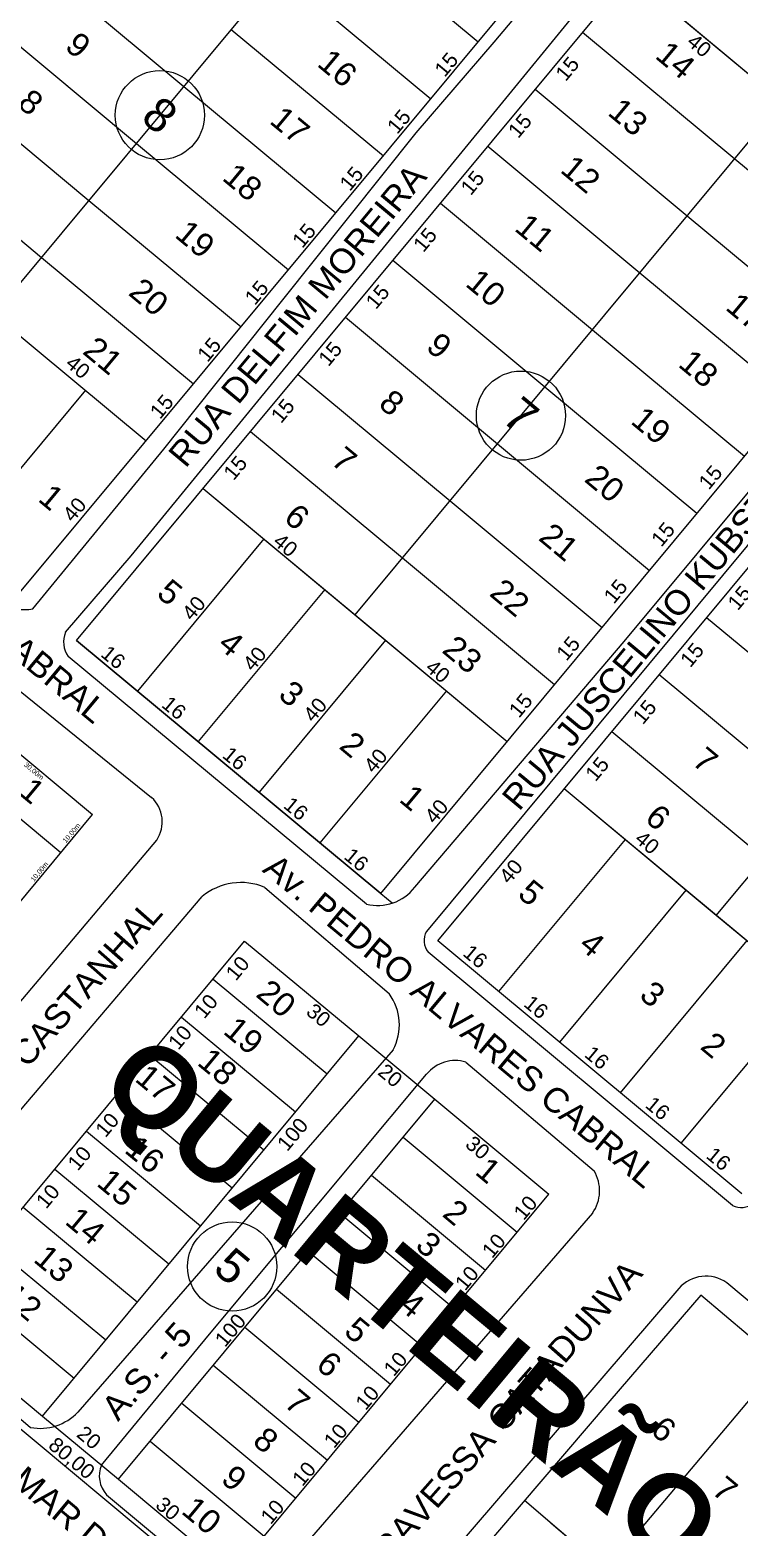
# Model space of a CAD drawing. Header units: metres. Extents: x 3808 to 8215, y 2374 to 6187.
# Drawn here: x 6131.4 to 6274.8, y 5048 to 5350.8 of the extents above; entities that cross this region are included whole.
import ezdxf
from ezdxf.enums import TextEntityAlignment as Align

# ---------------------------------------------------------------- set-up
doc = ezdxf.new("R2010")
doc.units = ezdxf.units.M
doc.layers.add('0 - DIVISÃO DOS TERRENOS', color=7, linetype='Continuous', lineweight=5)
doc.layers.add('REGIAO_POLILINHAS', color=7, linetype='Continuous', lineweight=0)
doc.layers.add('0 - MEIO FIO 2', color=251, linetype='Continuous')
doc.layers.add('vista', color=7, linetype='Continuous')
doc.styles.add('Arial', font='arial.ttf')
doc.styles.add('MtXpl_Swis721_BdOul_', font='swissbo.ttf')
doc.styles.add('pedro', font='arial.ttf', dxfattribs={"height": 3})
doc.dimstyles.new('Copy(2) of ISO-25', dxfattribs={"dimtxt": 1, "dimasz": 2.5, "dimexe": 1.25, "dimexo": 0.625, "dimgap": 0.2, "dimtad": 1, "dimtoh": 1, "dimlfac": 1, "dimzin": 1, "dimtxsty": 'Arial', "dimblk": 'NONE', "dimcen": 0, "dimse1": 1, "dimse2": 1, "dimsd1": 1, "dimsd2": 1, "dimclrt": 256, "dimaunit": 1, "dimadec": 3, "dimazin": 0, "dimtfac": 1, "dimtmove": 0, "dimatfit": 3, "dimldrblk": 'NONE', "dimfxl": 1, "dimtolj": 1, "dimtzin": 0, "dimarcsym": 0})

# ---------------------------------------------------------------- blocks, each defined once
blk = doc.blocks.new('*D9163')
at = {"layer": 'Defpoints', "color": 0, "transparency": 16777216}
for p in [(6114.59, 5203.59), (6137.65, 5184.4), (6137.65, 5184.4)]:
    blk.add_point(p, dxfattribs=at)
at = {"layer": 'REGIAO_POLILINHAS', "lineweight": 5, "transparency": 16777216, "insert": (6126.63, 5194.61), "char_height": 1, "attachment_point": 5, "rotation": 320.2374, "style": 'Arial'}
blk.add_mtext('\\A1;30,00m', dxfattribs=at)
blk = doc.blocks.new('_None')
blk = doc.blocks.new('*D9164')
at = {"layer": 'Defpoints', "color": 0, "transparency": 16777216}
for p in [(6120.99, 5211.28), (6142.95, 5190.77), (6144.05, 5192.09)]:
    blk.add_point(p, dxfattribs=at)
at = {"layer": 'REGIAO_POLILINHAS', "lineweight": 5, "transparency": 16777216, "insert": (6132.14, 5200.81), "char_height": 1, "attachment_point": 5, "rotation": 320.2374, "style": 'Arial'}
blk.add_mtext('\\A1;30,00m', dxfattribs=at)
blk = doc.blocks.new('*D9165')
at = {"layer": 'Defpoints', "color": 0, "transparency": 16777216}
for p in [(6144.05, 5192.09), (6137.65, 5184.4), (6137.65, 5184.4)]:
    blk.add_point(p, dxfattribs=at)
at = {"layer": 'REGIAO_POLILINHAS', "lineweight": 5, "transparency": 16777216, "insert": (6139.86, 5188.3), "char_height": 1, "attachment_point": 5, "rotation": 50.2374, "style": 'Arial'}
blk.add_mtext('\\A1;10,00m', dxfattribs=at)
blk = doc.blocks.new('*D9166')
at = {"layer": 'Defpoints', "color": 0, "transparency": 16777216}
for p in [(6137.65, 5184.4), (6131.26, 5176.72), (6131.26, 5176.72)]:
    blk.add_point(p, dxfattribs=at)
at = {"layer": 'REGIAO_POLILINHAS', "lineweight": 5, "transparency": 16777216, "insert": (6133.35, 5180.48), "char_height": 1, "attachment_point": 5, "rotation": 50.2374, "style": 'Arial'}
blk.add_mtext('\\A1;10,00m', dxfattribs=at)

msp = doc.modelspace()

# ---------------------------------------------------------------- linework, layer by layer
at = {"layer": '0 - DIVISÃO DOS TERRENOS', "lineweight": 5}
for p, q in [((6267.029, 5094.887), (6248.642, 5073.506)), ((6334.125, 5038.043), (6267.029, 5094.887)), ((6247.909, 5039.302), (6283.185, 5081.199)), ((6248.642, 5073.506), (6199.404, 5016.072)), ((6282.526, 5009.898), (6231.366, 5053.355)), ((6252.04, 5035.793), (6236.797, 5048.741))]:
    msp.add_line(p, q, dxfattribs=at)
at = {"layer": '0 - MEIO FIO 2', "lineweight": 5}
for p, q in [((6223.374, 5331.722), (6246.226, 5359.635)), ((6225.258, 5348.276), (6233.814, 5358.51)), ((6209.458, 5329.921), (6225.258, 5348.276)), ((6181.448, 5280.51), (6223.374, 5331.722)), ((6182.258, 5295.834), (6209.458, 5329.921)), ((6251.578, 5227.11), (6311.014, 5298.587)), ((6158.455, 5266.002), (6182.258, 5295.834)), ((6313.879, 5291.447), (6211.541, 5168.455)), ((6151.861, 5244.371), (6181.448, 5280.51)), ((6131.937, 5233.662), (6158.455, 5266.002)), ((6138.56, 5228.944), (6151.861, 5244.371)), ((6209.207, 5177.376), (6251.578, 5227.11)), ((6199.406, 5173.968), (6139.118, 5224.019)), ((6129.372, 5217.018), (6155.976, 5195.549)), ((6091.75, 5109.633), (6157.025, 5186.897)), ((6178.894, 5177.352), (6204.023, 5155.87)), ((6102.731, 5100.958), (6166.2, 5175.5)), ((6202.317, 5176.13), (6204.623, 5174.211)), ((6273.481, 5113.014), (6211.929, 5164.23)), ((6204.8, 5144.481), (6141.072, 5071.234)), ((6219.559, 5142.034), (6245.457, 5120.065)), ((6167.684, 5086.972), (6211.578, 5139.593)), ((6245.131, 5111.44), (6181.241, 5037.791)), ((6262.615, 5096.264), (6196.58, 5019.421)), ((6360.41, 5023.138), (6272.323, 5097.405)), ((6102.214, 5093.234), (6131.487, 5068.128)), ((6145.816, 5060.53), (6167.684, 5086.972)), ((6146.854, 5054.527), (6170.204, 5035.069))]:
    msp.add_line(p, q, dxfattribs=at)
for centre, radius, start, end in [((6130.12, 5244.917), 11.401, 248.51609, 279.17318), ((6143.273, 5226.984), 5.104, 157.41645, 215.51319), ((6151.396, 5190.604), 6.74, 326.62852, 47.19448), ((6174.07, 5165.987), 12.347, 67.00152, 129.60218), ((6201.702, 5183.164), 9.477, 255.98206, 322.35982), ((6214.829, 5166.626), 3.762, 150.90994, 219.56477), ((6195.43, 5149.563), 10.659, 331.52958, 36.27821), ((6217.419, 5134.763), 7.58, 73.60183, 140.4105), ((6238.672, 5116.003), 7.908, 324.76276, 30.91163), ((6275.207, 5116.671), 4.044, 244.74163, 307.15615), ((6268.108, 5091.4), 7.337, 54.93044, 138.47727), ((6133.387, 5078.608), 10.651, 259.72415, 316.18403), ((6151.202, 5058.37), 5.803, 158.14053, 221.46676)]:
    msp.add_arc(centre, radius, start, end, dxfattribs=at)
at = {"layer": 'vista', "lineweight": 5}
for p, q in [((6137.447, 5457.763), (6314.249, 5310.653)), ((6124.127, 5293.225), (6200.88, 5385.469)), ((6191.286, 5373.939), (6222.034, 5348.354)), ((6131.755, 5364.932), (6162.503, 5339.347)), ((6181.692, 5362.408), (6212.44, 5336.824)), ((6129.29, 5236.893), (6231.628, 5359.885)), ((6129.29, 5236.893), (6231.628, 5359.885)), ((6140.821, 5227.299), (6252.752, 5361.821)), ((6140.821, 5227.299), (6252.752, 5361.821)), ((6252.752, 5361.821), (6283.5, 5336.237)), ((6122.161, 5353.401), (6152.909, 5327.817)), ((6172.097, 5350.878), (6202.845, 5325.293)), ((6243.158, 5350.291), (6273.906, 5324.706)), ((6112.567, 5341.871), (6143.315, 5316.286)), ((6162.503, 5339.347), (6193.251, 5313.763)), ((6233.564, 5338.76), (6264.312, 5313.176)), ((6197.153, 5232.462), (6283.5, 5336.237)), ((6102.973, 5330.34), (6133.721, 5304.756)), ((6152.909, 5327.817), (6183.657, 5302.232)), ((6223.97, 5327.23), (6254.718, 5301.645)), ((6273.906, 5324.706), (6304.654, 5299.122)), ((6093.379, 5318.81), (6154.875, 5267.641)), ((6143.315, 5316.286), (6174.063, 5290.702)), ((6214.376, 5315.699), (6245.124, 5290.115)), ((6202.317, 5176.13), (6314.249, 5310.653)), ((6202.317, 5176.13), (6314.249, 5310.653)), ((6264.312, 5313.176), (6295.06, 5287.592)), ((6133.721, 5304.756), (6164.469, 5279.171)), ((6204.782, 5304.169), (6235.53, 5278.584)), ((6254.718, 5301.645), (6285.466, 5276.061)), ((6124.127, 5293.225), (6154.875, 5267.641)), ((6195.188, 5292.638), (6225.936, 5267.054)), ((6213.848, 5166.536), (6316.185, 5289.528)), ((6245.124, 5290.115), (6275.872, 5264.531)), ((6185.594, 5281.108), (6216.342, 5255.523)), ((6142.576, 5277.875), (6116.991, 5247.127)), ((6235.53, 5278.584), (6266.278, 5253)), ((6175.999, 5269.577), (6206.747, 5243.993)), ((6225.936, 5267.054), (6256.684, 5241.47)), ((6270.18, 5171.7), (6346.933, 5263.944)), ((6166.405, 5258.047), (6227.901, 5206.878)), ((6166.405, 5258.047), (6197.153, 5232.462)), ((6216.342, 5255.523), (6247.09, 5229.939)), ((6178.705, 5247.813), (6153.12, 5217.065)), ((6206.747, 5243.993), (6237.495, 5218.409)), ((6191.004, 5237.579), (6165.419, 5206.831)), ((6197.153, 5232.462), (6227.901, 5206.878)), ((6298.962, 5206.291), (6268.214, 5231.875)), ((6202.317, 5176.13), (6140.821, 5227.299)), ((6140.821, 5227.299), (6202.317, 5176.13)), ((6203.303, 5227.346), (6177.719, 5196.597)), ((6289.368, 5194.761), (6258.62, 5220.345)), ((6215.602, 5217.112), (6190.018, 5186.364)), ((6120.987, 5211.279), (6144.048, 5192.091)), ((6279.774, 5183.23), (6249.026, 5208.814)), ((6114.591, 5203.592), (6137.652, 5184.404)), ((6300.928, 5146.115), (6239.432, 5197.284)), ((6270.18, 5171.7), (6239.432, 5197.284)), ((6080.087, 5115.221), (6144.048, 5192.091)), ((6251.731, 5187.05), (6226.147, 5156.302)), ((6264.03, 5176.816), (6238.446, 5146.068)), ((6300.928, 5146.115), (6270.18, 5171.7)), ((6110.835, 5089.637), (6174.796, 5166.507)), ((6174.796, 5166.507), (6197.857, 5147.318)), ((6275.344, 5115.367), (6213.848, 5166.536)), ((6276.33, 5166.583), (6250.745, 5135.835)), ((6168.4, 5158.82), (6191.461, 5139.631)), ((6288.629, 5156.349), (6263.044, 5125.601)), ((6162.004, 5151.133), (6185.065, 5131.944)), ((6133.896, 5070.448), (6197.857, 5147.318)), ((6197.857, 5147.318), (6213.231, 5134.526)), ((6155.608, 5143.446), (6178.669, 5124.257)), ((6149.212, 5135.759), (6172.273, 5116.57)), ((6149.27, 5057.656), (6213.231, 5134.526)), ((6213.231, 5134.526), (6236.292, 5115.338)), ((6142.816, 5128.072), (6165.877, 5108.883)), ((6206.835, 5126.839), (6229.896, 5107.651)), ((6136.42, 5120.385), (6159.481, 5101.196)), ((6200.439, 5119.152), (6223.5, 5099.964)), ((6172.331, 5038.468), (6236.292, 5115.338)), ((6130.024, 5112.698), (6153.085, 5093.509)), ((6194.043, 5111.465), (6217.104, 5092.277)), ((6123.628, 5105.011), (6146.689, 5085.822)), ((6187.647, 5103.778), (6210.708, 5084.59)), ((6117.232, 5097.324), (6140.293, 5078.135)), ((6181.251, 5096.091), (6204.312, 5076.903)), ((6110.835, 5089.637), (6133.896, 5070.448)), ((6174.855, 5088.404), (6197.916, 5069.216)), ((6168.459, 5080.717), (6191.52, 5061.529)), ((6162.063, 5073.03), (6185.124, 5053.842)), ((6133.896, 5070.448), (6149.27, 5057.656)), ((6155.667, 5065.343), (6178.728, 5046.155)), ((6149.27, 5057.656), (6172.331, 5038.468))]:
    msp.add_line(p, q, dxfattribs=at)
at = {"layer": 'vista', "color": 1, "lineweight": 5}
msp.add_line((6107.645, 5085.958), (6169.295, 5034.662), dxfattribs=at)
at = {"layer": 'vista', "color": 7, "lineweight": 5}
for centre in [(6157.649, 5333.514), (6230.676, 5272.751), (6172.269, 5100.673)]:
    msp.add_circle(centre, 9.014, dxfattribs=at)

# ---------------------------------------------------------------- texts
at = {"layer": 'vista', "color": 7, "lineweight": 5, "style": 'pedro'}
for s, height, p in [('ESTÁDIO MORADA DO OURO', 6.77858, (6228.667, 5434.255)), ('8', 6.779, (6153.511, 5332.627)), ('7', 6.779, (6226.49, 5271.847)), ('5', 6.779, (6168.121, 5099.812))]:
    msp.add_text(s, height=height, rotation=320.23736, dxfattribs=at).set_placement(p)
at = {"layer": 'vista', "lineweight": 5, "style": 'pedro'}
for s, rotation, p in [('RUA WENCESLAU BRAZ', 50.23736, (6089.461, 5329.837)), ('RUA DELFIM MOREIRA', 50.23736, (6158.998, 5265.165)), ('Av. PEDRO ALVARES CABRAL', 320.23736, (6069.996, 5278.494)), ('RUA JUSCELINO KUBSTCHECK', 50.23736, (6226.463, 5195.786)), ('Av. PEDRO ALVARES CABRAL', 320.23736, (6181.363, 5184.505)), ('TRAVESSA CASTANHAL', 48.63556, (6101.234, 5114.552)), ('TRAVESSA CATADUNVA', 48.63556, (6197.536, 5040.739)), ('A.S. - 5', 48.63556, (6145.439, 5072.506)), ('Av. ITAMAR DIAS', 320.23736, (6112.991, 5075.299))]:
    msp.add_text(s, height=4.992, rotation=rotation, dxfattribs=at).set_placement(p, align=Align.TOP_LEFT)
for s, p in [('9', (6138.197, 5347.041)), ('14', (6257.572, 5345.227)), ('16', (6189.22, 5343.614)), ('8', (6128.605, 5335.509)), ('17', (6179.599, 5332.053)), ('13', (6247.998, 5333.736)), ('18', (6170.027, 5320.557)), ('12', (6238.395, 5322.157)), ('19', (6160.433, 5309.026)), ('11', (6229.139, 5310.346)), ('10', (6219.221, 5299.138)), ('20', (6151.054, 5297.317)), ('17', (6271.813, 5294.351)), ('9', (6211.224, 5286.279)), ('21', (6141.783, 5285.464)), ('18', (6262.242, 5282.855)), ('8', (6201.632, 5274.746)), ('19', (6252.648, 5271.325)), ('7', (6192.004, 5263.203)), ('20', (6243.269, 5259.615)), ('1', (6132.779, 5255.633)), ('6', (6182.456, 5251.674)), ('21', (6233.998, 5247.762)), ('5', (6156.745, 5236.403)), ('22', (6224.067, 5236.512)), ('4', (6169.114, 5226.058)), ('23', (6214.481, 5225.03)), ('3', (6181.351, 5215.919)), ('2', (6193.674, 5205.609)), ('7', (6265.031, 5202.44)), ('1', (6128.912, 5196.28)), ('1', (6205.806, 5194.87)), ('6', (6255.483, 5190.912)), ('5', (6229.772, 5175.64)), ('4', (6242.14, 5165.295)), ('20', (6176.832, 5155.449)), ('3', (6254.377, 5155.156)), ('19', (6170.22, 5147.941)), ('2', (6266.701, 5144.846)), ('18', (6164.97, 5141.63)), ('17', (6152.368, 5138.337)), ('16', (6150.251, 5123.93)), ('15', (6144.626, 5117.201)), ('1', (6221.156, 5119.527)), ('2', (6214.551, 5111.001)), ('14', (6138.225, 5109.465)), ('3', (6209.071, 5104.519)), ('13', (6131.849, 5101.817)), ('12', (6125.444, 5094.081)), ('4', (6205.717, 5092.347)), ('5', (6194.63, 5087.189)), ('6', (6188.954, 5080.317)), ('7', (6182.512, 5072.628)), ('6', (6256.622, 5067.148)), ('8', (6176.149, 5064.953)), ('9', (6169.751, 5057.268)), ('7', (6269.003, 5054.988)), ('10', (6161.758, 5050.91))]:
    msp.add_text(s, height=4.8, rotation=320.23736, dxfattribs=at).set_placement(p)
at = {"layer": 'vista', "color": 1, "lineweight": 5}
for s, height, rotation, style, p in [('40', 3, 320.23736, 'pedro', (6264.015, 5347.969)), ('15', 3, 50.23736, 'pedro', (6215.242, 5341.029)), ('15', 3, 50.23736, 'pedro', (6239.713, 5340.181)), ('15', 3, 50.23736, 'pedro', (6205.648, 5329.499)), ('15', 3, 50.23736, 'pedro', (6230.119, 5328.65)), ('15', 3, 50.23736, 'pedro', (6196.054, 5317.968)), ('15', 3, 50.23736, 'pedro', (6220.525, 5317.12)), ('15', 3, 50.23736, 'pedro', (6186.459, 5306.438)), ('15', 3, 50.23736, 'pedro', (6210.931, 5305.589)), ('15', 3, 50.23736, 'pedro', (6176.865, 5294.907)), ('15', 3, 50.23736, 'pedro', (6201.337, 5294.059)), ('15', 3, 50.23736, 'pedro', (6167.271, 5283.377)), ('15', 3, 50.23736, 'pedro', (6191.743, 5282.528)), ('40', 3, 320.23736, 'pedro', (6138.354, 5282.935)), ('15', 3, 50.23736, 'pedro', (6157.677, 5271.846)), ('15', 3, 50.23736, 'pedro', (6182.149, 5270.998)), ('15', 3, 50.23736, 'pedro', (6172.554, 5259.467)), ('15', 3, 50.23736, 'pedro', (6268.658, 5257.556)), ('40', 3, 50.23736, 'pedro', (6140.036, 5251.034)), ('15', 3, 50.23736, 'pedro', (6259.064, 5246.026)), ('40', 3, 320.23736, 'pedro', (6180.328, 5246.928)), ('15', 3, 50.23736, 'pedro', (6249.47, 5234.495)), ('15', 3, 50.23736, 'pedro', (6274.524, 5233.163)), ('40', 3, 50.23736, 'pedro', (6164.157, 5231.093)), ('16', 3, 320.23736, 'pedro', (6145.482, 5224.243)), ('40', 3, 50.23736, 'pedro', (6176.456, 5220.859)), ('15', 3, 50.23736, 'pedro', (6239.876, 5222.965)), ('15', 3, 50.23736, 'pedro', (6264.929, 5221.632)), ('40', 3, 320.23736, 'pedro', (6211.14, 5221.42)), ('15', 3, 50.23736, 'pedro', (6230.282, 5211.434)), ('16', 3, 320.23736, 'pedro', (6157.781, 5214.009)), ('40', 3, 50.23736, 'pedro', (6188.692, 5210.549)), ('15', 3, 50.23736, 'pedro', (6255.335, 5210.102)), ('16', 3, 320.23736, 'pedro', (6170.08, 5203.776)), ('40', 3, 50.23736, 'pedro', (6200.927, 5200.238)), ('15', 3, 50.23736, 'pedro', (6245.741, 5198.571)), ('16', 3, 320.23736, 'pedro', (6182.443, 5193.619)), ('40', 3, 50.23736, 'pedro', (6213.226, 5190.004)), ('40', 3, 320.23736, 'pedro', (6253.478, 5186.777)), ('16', 3, 320.23736, 'pedro', (6194.679, 5183.308)), ('40', 3, 50.23736, 'pedro', (6228.299, 5177.853)), ('16', 3, 320.23736, 'pedro', (6218.72, 5163.734)), ('10', 3, 50.23736, 'pedro', (6173.023, 5158.279)), ('10', 3, 50.23736, 'pedro', (6166.627, 5150.592)), ('30', 3, 320.23736, 'pedro', (6187.004, 5151.849)), ('16', 3, 320.23736, 'pedro', (6231.019, 5153.501)), ('10', 3, 50.23736, 'pedro', (6161.376, 5144.282)), ('QUARTEIRÃO CENTRAL OESTE', 16.26859, 320.23736, 'MtXpl_Swis721_BdOul_', (6144.78, 5136.23)), ('16', 3, 320.23736, 'pedro', (6243.318, 5143.267)), ('20', 3, 320.23736, 'pedro', (6201.515, 5139.663)), ('16', 3, 320.23736, 'pedro', (6255.617, 5133.033)), ('10', 3, 50.23736, 'pedro', (6146.652, 5126.586)), ('100', 3, 50.23736, 'pedro', (6183.401, 5123.782)), ('30', 3, 320.23736, 'pedro', (6219.196, 5125.064)), ('10', 3, 50.23736, 'pedro', (6141.042, 5119.844)), ('16', 3, 320.23736, 'pedro', (6267.917, 5122.799)), ('10', 3, 50.23736, 'pedro', (6134.646, 5112.157)), ('10', 3, 50.23736, 'pedro', (6231.235, 5109.843)), ('10', 3, 50.23736, 'pedro', (6224.839, 5102.156)), ('10', 3, 50.23736, 'pedro', (6219.383, 5095.598)), ('100', 3, 50.23736, 'pedro', (6170.818, 5084.183)), ('10', 3, 50.23736, 'pedro', (6204.95, 5078.251)), ('10', 3, 50.23736, 'pedro', (6199.255, 5071.407)), ('20', 3, 320.23736, 'pedro', (6140.589, 5066.441)), ('20', 3, 320.23736, 'pedro', (6140.589, 5066.441)), ('10', 3, 50.23736, 'pedro', (6192.859, 5063.72)), ('80,00', 3, 320.23736, 'pedro', (6134.862, 5064.149)), ('10', 3, 50.23736, 'pedro', (6186.463, 5056.033)), ('30', 3, 320.23736, 'pedro', (6156.537, 5052.092)), ('10', 3, 50.23736, 'pedro', (6180.067, 5048.346))]:
    msp.add_text(s, height=height, rotation=rotation, dxfattribs=dict(at, style=style)).set_placement(p)

# ---------------------------------------------------------------- dimensions: what is measured, and where the dimension line sits
at = {"layer": 'REGIAO_POLILINHAS', "lineweight": 5}
for base, p1, p2, angle, picture, middle in [((6142.952, 5190.774), (6120.987, 5211.279), (6144.048, 5192.091), 320.23736, '*D9164', (6131.626, 5200.198)), ((6137.652, 5184.404), (6114.591, 5203.592), (6137.652, 5184.404), 320.23736, '*D9163', (6126.122, 5193.998)), ((6137.652, 5184.404), (6144.048, 5192.091), (6137.652, 5184.404), 230.23736, '*D9165', (6140.471, 5187.792)), ((6131.256, 5176.717), (6137.652, 5184.404), (6131.256, 5176.717), 230.23736, '*D9166', (6133.961, 5179.968))]:
    dim = msp.add_linear_dim(base=base, p1=p1, p2=p2, angle=angle, dimstyle='Copy(2) of ISO-25', override={"dimpost": 'm'}, dxfattribs=at)
    dim.commit()
    dim.dimension.update_dxf_attribs({"geometry": picture, "text_midpoint": middle, "dimtype": 161})

doc.saveas('drawing.dxf')
